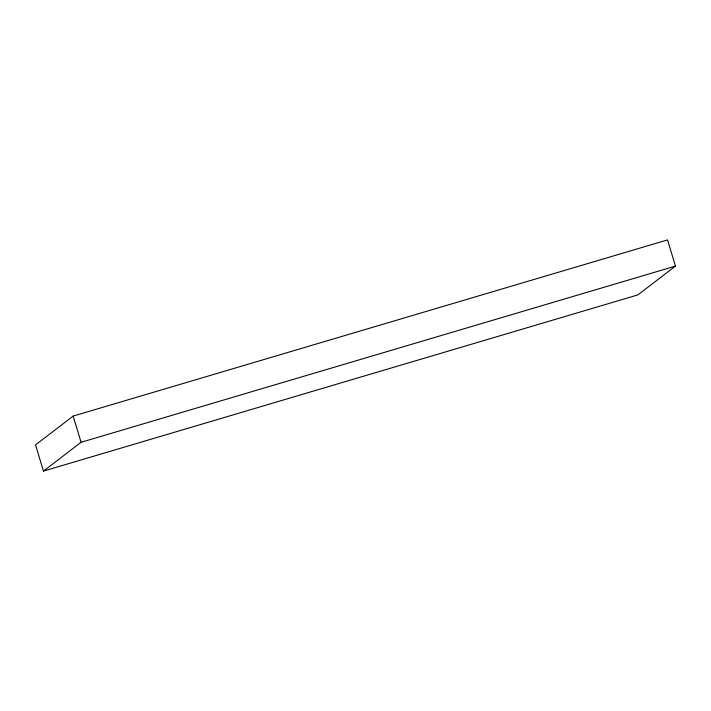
<?xml version="1.0" encoding="UTF-8"?>
<svg xmlns="http://www.w3.org/2000/svg" width="711" height="711" viewBox="0 0 711 711"><rect width="100%" height="100%" fill="white"/><g stroke="black" fill="none" stroke-linecap="round" stroke-linejoin="round"><path stroke-width="1.07" d="M73.162 416.086L35.55 444.899L43.46 471.1L637.838 294.914L675.45 266.101L667.54 239.9L73.162 416.086L81.072 442.286L43.46 471.1M81.072 442.286L675.45 266.101"/></g></svg>
